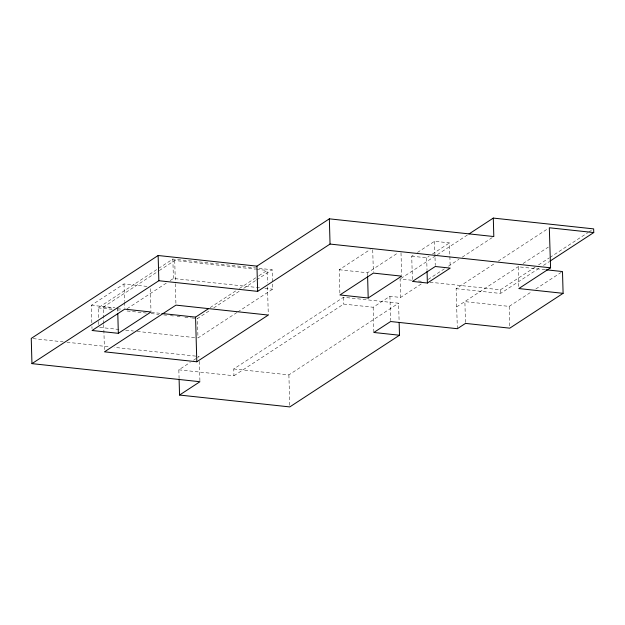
<?xml version="1.0" encoding="UTF-8"?>
<svg xmlns="http://www.w3.org/2000/svg" width="625" height="625" viewBox="0 0 625 625"><rect width="100%" height="100%" fill="white"/><g stroke="black" fill="none" stroke-linecap="round" stroke-linejoin="round"><path stroke-width="0.47" stroke-dasharray="3.12 2.34" d="M91.836 322.734L91.352 305.266L124.008 283.938L147.477 286.461M98.43 317.562L98.164 307.859L172.852 259.062L272.125 269.75L272.477 282.367M103.695 323.688L103.234 307.188L158.477 271.102M159.289 270.57L174.727 260.484L255.508 269.18M127.117 308.703L166.898 282.719M170.148 280.594L173.391 278.469L260.133 287.812M210.18 307.578L236.18 290.594M239.43 288.469L258.109 276.258M258.922 275.727L267.047 270.422L267.398 283.039M191.648 317.93L197.43 318.547L210.422 310.062M213.672 307.938L240.461 290.438M243.711 288.312L255.883 280.359M256.695 279.828L272.125 269.75M236.945 312.5L197.977 337.961L197.43 318.547M237.758 311.969L272.664 289.164L272.5 283.336M179.086 378.555L178.844 369.82L190.266 362.359M193.523 360.227L196.789 358.094M197.602 357.562L199.234 356.5L114.273 347.352M339.875 293.016L339.219 269.734L370.227 249.477M339.219 269.734L367.5 272.781L398.5 252.523M178.844 369.82L233.961 375.758L233.773 368.961L343.484 297.281L398.602 303.211L399.094 320.68M412.383 279.477L411.734 256.195L414.18 254.594M417.445 252.461L434.562 241.281L449.5 242.883L450.18 267.141M233.961 375.758L343.672 304.078L373.156 307.25L389.914 296.297L400.602 297.445L421.672 283.68M411.734 256.195L426.68 257.805L429.125 256.203M432.383 254.07L449.5 242.883M400.898 278.461L436.562 255.156M437.367 254.625L467.359 235.031M428.156 279.445L444.367 268.852M448.422 266.203L458.961 259.32M462.203 257.203L492.195 237.609M233.773 368.961L288.891 374.891L398.602 303.211M457.359 328.711L456.109 288.672L495.016 263.25M498.258 261.133L548.508 228.297M456.617 306.922L519.836 265.609M523.078 263.492L548.336 247.094M430 282.211L500.437 289.797L535.289 267.023M538.531 264.906L549.07 258.016M549.875 257.484L587.977 232.594M588.781 232.07L592.023 229.953M456.109 288.672L500.539 293.453L539.445 268.031M543.492 265.383L549.172 261.68M465.461 322.445L464.883 301.617L509.18 306.391L531.797 291.609M535.836 288.969L562.492 271.555M545.164 269.688L518.203 266.781L518.758 286.664M411.664 280.234L400.086 278.992L400.602 297.445M418.422 280.961L421.312 281.273M256.469 269.281L267.047 270.422M264.953 288.328L272.664 289.164M91.352 305.266L114.82 307.797M103.234 307.188L113.812 308.328M117.664 308.742L122.469 309.258M151.32 312.367L160.938 313.398M98.164 307.859L112.617 309.414M117.438 309.938L119.367 310.141M127.078 310.977L147.312 313.156M151.172 313.57L158.883 314.398M163.703 314.914L166.594 315.227M170.445 315.641L173.336 315.953M177.195 316.367L180.086 316.68M184.906 317.203L190.688 317.82M99.664 327.375L118.945 329.453M125.688 330.18L133.398 331.008M137.258 331.422L197.016 337.852M33.18 338.617L63.109 341.844M66.969 342.258L109.453 346.828M509.18 306.391L509.734 326.273M500.437 289.797L500.539 293.453M434.562 241.281L435.242 265.531M426.68 257.805L427.031 270.414M401.008 252.867L401.625 275.18M389.914 296.297L390.594 320.555M372.727 249.82L373.352 272.133M373.156 307.25L373.859 332.477M367.5 272.781L367.578 275.688M343.484 297.281L343.672 304.078M288.891 374.891L289.758 405.945M267.508 286.914L268.297 315.055M199.367 361.352L199.914 380.75M174.727 260.484L175.344 282.797M175.375 283.766L175.945 304.148M172.852 259.062L173.391 278.469M150.344 288.703L150.969 311.016M124.008 283.938L124.492 301.398M124.516 302.367L124.68 308.188M117.641 308.102L117.75 311.977M103.727 324.656L104.43 349.883M98.539 321.445L98.68 326.297M91.945 326.609L92 328.555"/><path stroke-width="0.94" d="M549.977 261.148L593.75 232.555L593.648 228.891L493.297 218.086L493.813 236.547L329.344 218.836L256.945 266.141L158.141 255.508L31.25 338.414L31.953 363.633L199.938 381.719L179.547 395.047L179.109 379.523M31.953 363.633L158.844 280.727L257.648 291.367L330.047 244.062L550.57 267.805L549.32 227.766L593.75 232.555M118.344 333.32L151 311.984L124.711 309.156L92.055 330.492L118.344 333.32L117.805 313.922M161.898 313.508L195.562 317.133L208.555 308.641M196.805 361.766L268.297 315.055L175.969 305.117L104.484 351.82L196.805 361.766L195.562 317.133M368.203 298L401.656 276.148L373.375 273.102L339.922 294.961L368.203 298L367.609 276.656M468.984 233.977L493.297 218.086M427.383 283.023L450.211 268.109L435.266 266.5L412.437 281.414L427.383 283.023L427.055 271.383M399.148 322.617L399.5 335.234L289.789 406.914L179.547 395.047M550.57 267.805L518.805 288.562L563.102 293.328L562.492 271.555L546.125 269.789M563.102 293.328L509.789 328.164L465.492 323.398L457.359 328.711L390.625 321.523L373.859 332.477L399.5 335.234M329.344 218.836L330.047 244.062M256.945 266.141L257.648 291.367M158.141 255.508L158.844 280.727"/></g></svg>
